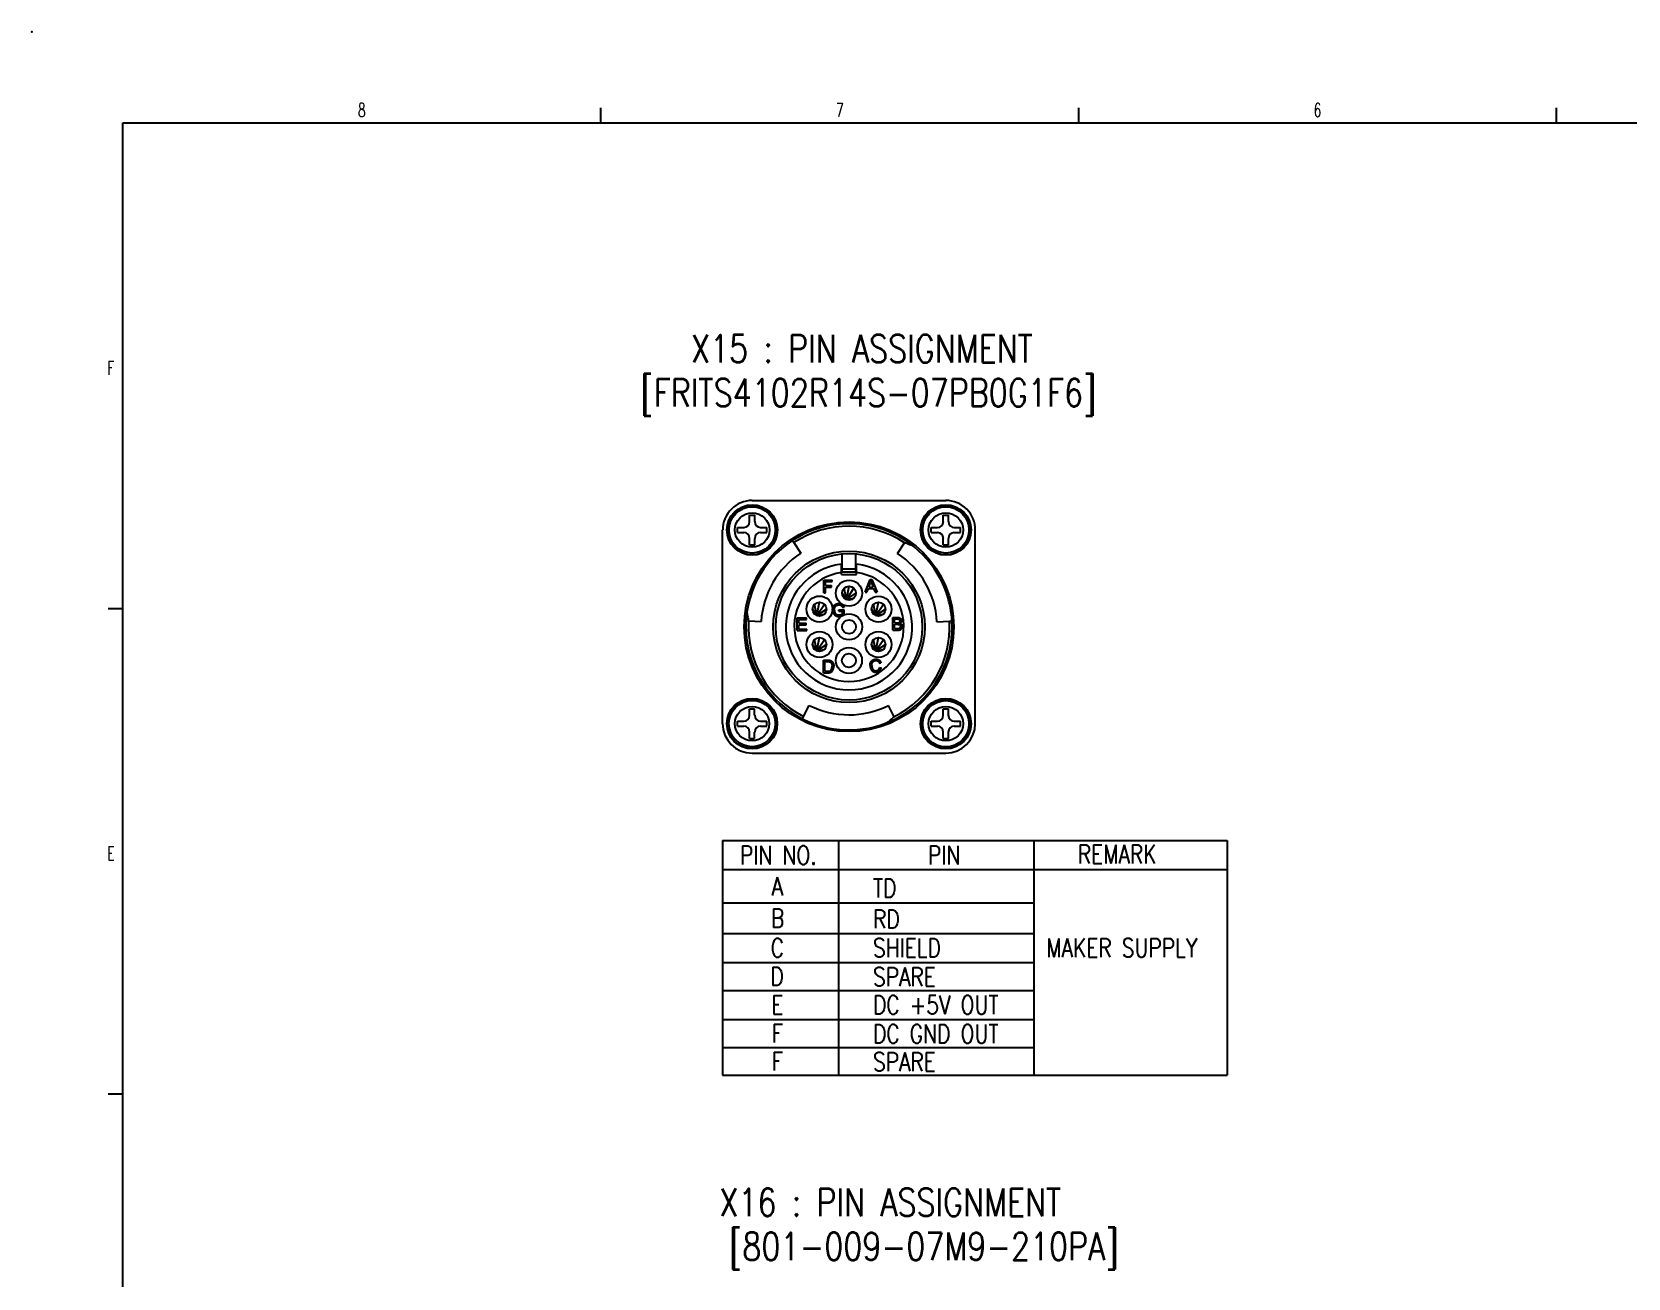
# Model space of a CAD drawing. Extents: x 260 to 819, y -886 to -454.
# Drawn here: x 260.4 to 483.1, y -627.7 to -453.8 of the extents above; entities that cross this region are included whole.
import ezdxf
from ezdxf.enums import TextEntityAlignment as Align

# ---------------------------------------------------------------- set-up
doc = ezdxf.new("R2010")
doc.units = 0
doc.header["$LTSCALE"] = 150
doc.header["$MEASUREMENT"] = 0
doc.linetypes.add('DASHED', pattern=[0.75, 0.5, -0.25])
doc.layers.get('0').update_dxf_attribs({"color": 6, "linetype": 'CONTINUOUS'})
doc.layers.add('현배선도', color=7, linetype='CONTINUOUS')
doc.styles.get("Standard").update_dxf_attribs({"font": 'romans.shx', "width": 0.8, "bigfont": 'whgtxt.shx'})

# ---------------------------------------------------------------- blocks, each defined once
blk = doc.blocks.new('ansi-c')
at = {"color": 210, "linetype": 'Continuous'}
for p, q in [((10.28, 764.46), (10.28, 766.57)), ((76.95, 764.46), (76.95, 766.57)), ((143.63, 764.46), (143.63, 766.57)), ((-58.45, 696.73), (-56.4, 696.73)), ((-58.45, 629), (-56.4, 629))]:
    blk.add_line(p, q, dxfattribs=at)
at = {"color": 5, "linetype": 'Continuous'}
for p, q in [((-56.4, 764.46), (477, 764.46)), ((-56.4, 358.06), (-56.4, 764.46))]:
    blk.add_line(p, q, dxfattribs=at)
at = {"color": 7, "linetype": 'Continuous'}
blk.add_point((-69.1, 777.16), dxfattribs=at)
at = {"color": 130, "linetype": 'Continuous', "width": 0.655684}
for s, p in [('8', (-23.08, 766.25)), ('7', (43.6, 766.25)), ('6', (110.27, 766.25)), ('F', (-58.09, 730.28)), ('E', (-58.09, 662.55))]:
    blk.add_text(s, height=1.9, dxfattribs=at).set_placement(p, align=Align.MIDDLE_CENTER)

msp = doc.modelspace()

# ---------------------------------------------------------------- linework, layer by layer
at = {"color": 7, "linetype": 'Continuous'}
for p, q in [((360.85, -519.18), (387.87, -519.18)), ((356.73, -550.31), (356.73, -523.29)), ((358.79, -523.64), (358.79, -522.94)), ((358.79, -522.94), (359.67, -522.94)), ((360.49, -522.11), (360.49, -521.23)), ((360.49, -521.23), (361.2, -521.23)), ((361.2, -522.11), (361.2, -521.23)), ((362.02, -522.94), (362.9, -522.94)), ((362.9, -523.64), (362.9, -522.94)), ((385.81, -523.65), (385.81, -522.94)), ((385.81, -522.94), (386.7, -522.94)), ((387.52, -522.12), (387.52, -521.24)), ((387.52, -521.24), (388.22, -521.24)), ((388.22, -522.12), (388.22, -521.24)), ((389.05, -522.94), (389.93, -522.94)), ((389.93, -523.65), (389.93, -522.94)), ((391.98, -550.32), (391.98, -523.29)), ((358.79, -523.64), (359.67, -523.64)), ((360.49, -525.34), (360.49, -524.46)), ((360.49, -525.34), (361.2, -525.34)), ((361.2, -525.34), (361.2, -524.46)), ((362.02, -523.64), (362.9, -523.64)), ((366.48, -524.76), (366.67, -525.05)), ((366.67, -525.05), (367.64, -526.53)), ((381.12, -526.56), (382.1, -525.09)), ((385.81, -523.65), (386.7, -523.65)), ((387.52, -525.35), (387.52, -524.47)), ((387.52, -525.35), (388.22, -525.35)), ((388.22, -525.35), (388.22, -524.47)), ((389.05, -523.65), (389.93, -523.65)), ((373.39, -528.7), (373.39, -526.63)), ((375.33, -528.7), (375.33, -526.63)), ((361.84, -529.69), (361.94, -529.52)), ((362.16, -529.16), (362.28, -528.98)), ((373.3, -529.24), (373.3, -528.05)), ((373.3, -529.52), (373.3, -529.24)), ((373.3, -529.52), (375.41, -529.52)), ((373.39, -529.12), (373.39, -528.7)), ((373.39, -528.7), (375.33, -528.7)), ((373.39, -529.12), (375.33, -529.12)), ((375.33, -529.12), (375.33, -528.7)), ((375.41, -529.24), (375.41, -528.05)), ((375.41, -529.52), (375.41, -529.24)), ((361.54, -530.25), (361.64, -530.06)), ((370.84, -532.06), (370.84, -530.29)), ((370.84, -530.29), (372.03, -530.29)), ((370.84, -532.06), (371.07, -532.06)), ((371.07, -530.5), (372.03, -530.5)), ((371.07, -531.05), (371.07, -530.5)), ((371.07, -531.05), (371.9, -531.05)), ((371.07, -531.25), (371.9, -531.25)), ((371.07, -532.06), (371.07, -531.25)), ((371.9, -531.25), (371.9, -531.05)), ((372.03, -530.5), (372.03, -530.29)), ((376.62, -531.98), (377.3, -530.22)), ((376.62, -531.98), (376.87, -531.98)), ((376.87, -531.98), (377.06, -531.45)), ((377.06, -531.45), (377.8, -531.45)), ((377.13, -531.26), (377.32, -530.74)), ((377.13, -531.26), (377.73, -531.26)), ((377.3, -530.22), (377.55, -530.22)), ((377.32, -530.74), (377.34, -530.71)), ((377.34, -530.71), (377.35, -530.67)), ((377.35, -530.67), (377.36, -530.64)), ((377.36, -530.64), (377.37, -530.61)), ((377.37, -530.61), (377.38, -530.57)), ((377.38, -530.57), (377.39, -530.54)), ((377.39, -530.54), (377.4, -530.5)), ((377.4, -530.47), (377.41, -530.44)), ((377.4, -530.5), (377.4, -530.47)), ((377.41, -530.44), (377.42, -530.4)), ((377.42, -530.4), (377.43, -530.43)), ((377.43, -530.43), (377.44, -530.46)), ((377.44, -530.46), (377.45, -530.5)), ((377.45, -530.5), (377.46, -530.53)), ((377.46, -530.53), (377.47, -530.57)), ((377.47, -530.57), (377.48, -530.6)), ((377.48, -530.6), (377.5, -530.64)), ((377.5, -530.64), (377.51, -530.68)), ((377.51, -530.68), (377.53, -530.72)), ((377.53, -530.72), (377.54, -530.77)), ((377.54, -530.77), (377.73, -531.26)), ((377.55, -530.22), (378.27, -531.98)), ((377.8, -531.45), (378.01, -531.98)), ((378.01, -531.98), (378.27, -531.98)), ((372.07, -534.41), (372.08, -534.36)), ((372.07, -534.46), (372.07, -534.41)), ((372.07, -534.46), (372.07, -534.51)), ((372.08, -534.31), (372.09, -534.26)), ((372.08, -534.36), (372.08, -534.31)), ((372.09, -534.26), (372.1, -534.21)), ((372.1, -534.21), (372.11, -534.16)), ((372.11, -534.16), (372.12, -534.11)), ((372.12, -534.11), (372.14, -534.07)), ((372.14, -534.07), (372.16, -534.02)), ((372.16, -534.02), (372.18, -533.98)), ((372.18, -533.98), (372.2, -533.93)), ((372.2, -533.93), (372.23, -533.89)), ((372.23, -533.89), (372.25, -533.85)), ((372.25, -533.85), (372.28, -533.82)), ((372.28, -533.82), (372.31, -533.78)), ((372.31, -533.78), (372.34, -533.75)), ((372.31, -534.41), (372.32, -534.37)), ((372.31, -534.44), (372.31, -534.41)), ((372.31, -534.44), (372.31, -534.49)), ((372.32, -534.29), (372.33, -534.26)), ((372.32, -534.33), (372.32, -534.29)), ((372.32, -534.37), (372.32, -534.33)), ((372.33, -534.26), (372.34, -534.22)), ((372.34, -533.75), (372.38, -533.72)), ((372.34, -534.22), (372.35, -534.19)), ((372.35, -534.19), (372.36, -534.16)), ((372.36, -534.16), (372.37, -534.12)), ((372.37, -534.12), (372.38, -534.09)), ((372.38, -533.72), (372.41, -533.69)), ((372.38, -534.09), (372.39, -534.07)), ((372.39, -534.07), (372.4, -534.05)), ((372.4, -534.05), (372.41, -534.03)), ((372.41, -533.69), (372.45, -533.67)), ((372.41, -534.03), (372.42, -534.02)), ((372.42, -534.02), (372.43, -534)), ((372.43, -534), (372.44, -533.98)), ((372.44, -533.98), (372.45, -533.96)), ((372.45, -533.67), (372.49, -533.65)), ((372.45, -533.96), (372.46, -533.95)), ((372.46, -533.95), (372.48, -533.93)), ((372.48, -533.93), (372.49, -533.91)), ((372.49, -533.65), (372.53, -533.63)), ((372.49, -533.91), (372.51, -533.9)), ((372.51, -533.9), (372.52, -533.88)), ((372.52, -533.88), (372.54, -533.87)), ((372.53, -533.63), (372.57, -533.61)), ((372.54, -533.87), (372.56, -533.86)), ((372.56, -533.86), (372.57, -533.84)), ((372.57, -533.61), (372.62, -533.59)), ((372.57, -533.84), (372.59, -533.83)), ((372.59, -533.83), (372.61, -533.82)), ((372.61, -533.82), (372.63, -533.81)), ((372.62, -533.59), (372.66, -533.58)), ((372.63, -533.81), (372.66, -533.8)), ((372.66, -533.58), (372.71, -533.57)), ((372.66, -533.8), (372.68, -533.79)), ((372.68, -533.79), (372.7, -533.78)), ((372.7, -533.78), (372.73, -533.77)), ((372.71, -533.57), (372.75, -533.56)), ((372.73, -533.77), (372.75, -533.76)), ((372.75, -533.56), (372.8, -533.55)), ((372.75, -533.76), (372.78, -533.76)), ((372.78, -533.76), (372.81, -533.75)), ((372.8, -533.55), (372.85, -533.54)), ((372.81, -533.75), (372.83, -533.75)), ((372.83, -533.75), (372.86, -533.74)), ((372.85, -533.54), (372.9, -533.54)), ((372.86, -533.74), (372.89, -533.74)), ((372.89, -533.74), (372.92, -533.74)), ((372.9, -533.54), (372.95, -533.54)), ((372.92, -533.74), (372.96, -533.74)), ((372.95, -533.54), (372.99, -533.54)), ((372.96, -533.74), (372.98, -533.74)), ((372.96, -534.64), (372.96, -534.43)), ((372.96, -534.43), (373.7, -534.43)), ((372.98, -533.74), (373.01, -533.74)), ((372.99, -533.54), (373.03, -533.54)), ((373.01, -533.74), (373.03, -533.74)), ((373.03, -533.54), (373.07, -533.54)), ((373.03, -533.74), (373.06, -533.75)), ((373.06, -533.75), (373.08, -533.75)), ((373.07, -533.54), (373.1, -533.55)), ((373.08, -533.75), (373.11, -533.75)), ((373.1, -533.55), (373.14, -533.55)), ((373.11, -533.75), (373.13, -533.76)), ((373.13, -533.76), (373.15, -533.77)), ((373.14, -533.55), (373.17, -533.56)), ((373.15, -533.77), (373.18, -533.78)), ((373.17, -533.56), (373.2, -533.57)), ((373.18, -533.78), (373.2, -533.78)), ((373.2, -533.57), (373.24, -533.58)), ((373.2, -533.78), (373.22, -533.79)), ((373.22, -533.79), (373.24, -533.8)), ((373.24, -533.58), (373.27, -533.59)), ((373.24, -533.8), (373.26, -533.81)), ((373.26, -533.81), (373.28, -533.83)), ((373.27, -533.59), (373.3, -533.6)), ((373.28, -533.83), (373.3, -533.84)), ((373.3, -533.6), (373.33, -533.61)), ((373.3, -533.84), (373.31, -533.85)), ((373.31, -533.85), (373.33, -533.86)), ((373.33, -533.61), (373.36, -533.63)), ((373.33, -533.86), (373.34, -533.88)), ((373.34, -533.88), (373.35, -533.89)), ((373.35, -533.89), (373.37, -533.91)), ((373.36, -533.63), (373.39, -533.64)), ((373.37, -533.91), (373.38, -533.92)), ((373.38, -533.92), (373.39, -533.94)), ((373.39, -533.64), (373.41, -533.66)), ((373.39, -533.94), (373.4, -533.96)), ((373.4, -533.96), (373.41, -533.98)), ((373.41, -533.66), (373.44, -533.67)), ((373.41, -533.98), (373.42, -534)), ((373.42, -534), (373.43, -534.02)), ((373.43, -534.02), (373.44, -534.04)), ((373.44, -533.67), (373.46, -533.69)), ((373.44, -534.04), (373.45, -534.07)), ((373.45, -534.07), (373.46, -534.09)), ((373.46, -533.69), (373.48, -533.71)), ((373.46, -534.09), (373.47, -534.12)), ((373.47, -534.12), (373.68, -534.06)), ((373.48, -533.71), (373.5, -533.73)), ((373.5, -533.73), (373.52, -533.75)), ((373.52, -533.75), (373.54, -533.77)), ((373.54, -533.77), (373.56, -533.8)), ((373.56, -533.8), (373.58, -533.82)), ((373.58, -533.82), (373.59, -533.85)), ((373.59, -533.85), (373.61, -533.87)), ((373.61, -533.87), (373.62, -533.9)), ((373.62, -533.9), (373.63, -533.93)), ((373.63, -533.93), (373.64, -533.96)), ((373.64, -533.96), (373.66, -533.99)), ((373.66, -533.99), (373.67, -534.03)), ((373.67, -534.03), (373.68, -534.06)), ((373.7, -535.09), (373.7, -534.43)), ((360.34, -535.96), (362.1, -536.06)), ((367.15, -537.31), (367.15, -535.55)), ((367.15, -535.55), (368.42, -535.55)), ((367.38, -535.76), (368.42, -535.76)), ((367.38, -536.3), (367.38, -535.76)), ((367.38, -536.3), (368.36, -536.3)), ((367.38, -536.51), (368.36, -536.51)), ((367.38, -537.11), (367.38, -536.51)), ((368.36, -536.51), (368.36, -536.3)), ((368.42, -535.76), (368.42, -535.55)), ((372.07, -534.51), (372.08, -534.56)), ((372.08, -534.56), (372.08, -534.61)), ((372.08, -534.61), (372.09, -534.66)), ((372.09, -534.66), (372.1, -534.71)), ((372.1, -534.71), (372.11, -534.75)), ((372.11, -534.75), (372.13, -534.8)), ((372.13, -534.8), (372.14, -534.84)), ((372.14, -534.84), (372.16, -534.89)), ((372.16, -534.89), (372.18, -534.93)), ((372.18, -534.93), (372.2, -534.97)), ((372.2, -534.97), (372.23, -535.01)), ((372.23, -535.01), (372.25, -535.05)), ((372.25, -535.05), (372.28, -535.08)), ((372.28, -535.08), (372.31, -535.11)), ((372.31, -534.49), (372.32, -534.53)), ((372.31, -535.11), (372.35, -535.14)), ((372.32, -534.53), (372.32, -534.58)), ((372.32, -534.58), (372.33, -534.62)), ((372.33, -534.62), (372.33, -534.66)), ((372.33, -534.66), (372.34, -534.7)), ((372.34, -534.7), (372.35, -534.74)), ((372.35, -534.74), (372.36, -534.77)), ((372.35, -535.14), (372.38, -535.17)), ((372.36, -534.77), (372.38, -534.81)), ((372.38, -534.81), (372.39, -534.84)), ((372.38, -535.17), (372.42, -535.2)), ((372.39, -534.84), (372.41, -534.87)), ((372.41, -534.87), (372.43, -534.9)), ((372.42, -535.2), (372.46, -535.23)), ((372.43, -534.9), (372.45, -534.93)), ((372.45, -534.93), (372.47, -534.95)), ((372.46, -535.23), (372.5, -535.25)), ((372.47, -534.95), (372.49, -534.98)), ((372.49, -534.98), (372.52, -535)), ((372.5, -535.25), (372.54, -535.27)), ((372.52, -535), (372.54, -535.02)), ((372.54, -535.02), (372.57, -535.04)), ((372.54, -535.27), (372.59, -535.29)), ((372.57, -535.04), (372.6, -535.06)), ((372.59, -535.29), (372.63, -535.31)), ((372.6, -535.06), (372.63, -535.07)), ((372.63, -535.07), (372.66, -535.09)), ((372.63, -535.31), (372.68, -535.32)), ((372.66, -535.09), (372.69, -535.1)), ((372.68, -535.32), (372.72, -535.33)), ((372.69, -535.1), (372.72, -535.11)), ((372.72, -535.11), (372.76, -535.12)), ((372.72, -535.33), (372.77, -535.34)), ((372.76, -535.12), (372.79, -535.13)), ((372.77, -535.34), (372.82, -535.35)), ((372.79, -535.13), (372.82, -535.14)), ((372.82, -535.14), (372.86, -535.14)), ((372.82, -535.35), (372.87, -535.36)), ((372.86, -535.14), (372.89, -535.15)), ((372.87, -535.36), (372.92, -535.36)), ((372.89, -535.15), (372.92, -535.15)), ((372.92, -535.15), (372.96, -535.15)), ((372.92, -535.36), (372.97, -535.36)), ((372.96, -534.64), (373.47, -534.64)), ((372.96, -535.15), (372.99, -535.15)), ((372.97, -535.36), (373.01, -535.36)), ((372.99, -535.15), (373.02, -535.15)), ((373.01, -535.36), (373.05, -535.36)), ((373.02, -535.15), (373.05, -535.15)), ((373.05, -535.15), (373.08, -535.14)), ((373.05, -535.36), (373.09, -535.35)), ((373.08, -535.14), (373.11, -535.14)), ((373.09, -535.35), (373.12, -535.35)), ((373.11, -535.14), (373.14, -535.13)), ((373.12, -535.35), (373.16, -535.34)), ((373.14, -535.13), (373.17, -535.12)), ((373.16, -535.34), (373.2, -535.34)), ((373.17, -535.12), (373.2, -535.11)), ((373.2, -535.11), (373.23, -535.1)), ((373.2, -535.34), (373.24, -535.33)), ((373.23, -535.1), (373.26, -535.09)), ((373.24, -535.33), (373.27, -535.32)), ((373.26, -535.09), (373.28, -535.08)), ((373.27, -535.32), (373.31, -535.3)), ((373.28, -535.08), (373.31, -535.07)), ((373.31, -535.07), (373.34, -535.06)), ((373.31, -535.3), (373.35, -535.29)), ((373.34, -535.06), (373.36, -535.04)), ((373.35, -535.29), (373.38, -535.28)), ((373.36, -535.04), (373.38, -535.03)), ((373.38, -535.03), (373.4, -535.02)), ((373.38, -535.28), (373.42, -535.26)), ((373.4, -535.02), (373.42, -535.01)), ((373.42, -535.01), (373.44, -534.99)), ((373.42, -535.26), (373.46, -535.24)), ((373.44, -534.99), (373.46, -534.98)), ((373.46, -534.98), (373.47, -534.97)), ((373.46, -535.24), (373.49, -535.23)), ((373.47, -534.97), (373.47, -534.64)), ((373.49, -535.23), (373.53, -535.21)), ((373.53, -535.21), (373.56, -535.18)), ((373.56, -535.18), (373.6, -535.16)), ((373.6, -535.16), (373.63, -535.14)), ((373.63, -535.14), (373.67, -535.11)), ((373.67, -535.11), (373.7, -535.09)), ((380.46, -537.27), (380.46, -535.5)), ((380.46, -535.5), (381.13, -535.5)), ((380.7, -535.71), (381.05, -535.71)), ((380.7, -536.24), (380.7, -535.71)), ((380.7, -536.24), (381.08, -536.24)), ((380.7, -536.45), (381.11, -536.45)), ((380.7, -537.06), (380.7, -536.45)), ((381.05, -535.71), (381.09, -535.71)), ((381.08, -536.24), (381.11, -536.24)), ((381.09, -535.71), (381.12, -535.71)), ((381.11, -536.24), (381.14, -536.24)), ((381.11, -536.45), (381.14, -536.45)), ((381.12, -535.71), (381.15, -535.71)), ((381.13, -535.5), (381.17, -535.5)), ((381.14, -536.24), (381.16, -536.24)), ((381.14, -536.45), (381.17, -536.45)), ((381.15, -535.71), (381.18, -535.72)), ((381.16, -536.24), (381.19, -536.24)), ((381.17, -535.5), (381.2, -535.51)), ((381.17, -536.45), (381.2, -536.46)), ((381.18, -535.72), (381.21, -535.72)), ((381.19, -536.24), (381.21, -536.24)), ((381.2, -535.51), (381.24, -535.51)), ((381.2, -536.46), (381.23, -536.46)), ((381.21, -535.72), (381.24, -535.72)), ((381.21, -536.24), (381.23, -536.24)), ((381.23, -536.24), (381.25, -536.23)), ((381.23, -536.46), (381.25, -536.46)), ((381.24, -535.51), (381.27, -535.51)), ((381.24, -535.72), (381.26, -535.72)), ((381.25, -536.23), (381.27, -536.23)), ((381.25, -536.46), (381.28, -536.46)), ((381.26, -535.72), (381.28, -535.73)), ((381.27, -535.51), (381.31, -535.52)), ((381.27, -536.23), (381.29, -536.23)), ((381.28, -535.73), (381.3, -535.73)), ((381.28, -536.46), (381.3, -536.47)), ((381.29, -536.23), (381.3, -536.22)), ((381.3, -535.73), (381.32, -535.74)), ((381.3, -536.22), (381.32, -536.22)), ((381.3, -536.47), (381.32, -536.47)), ((381.31, -535.52), (381.34, -535.52)), ((381.32, -535.74), (381.33, -535.74)), ((381.32, -536.22), (381.34, -536.21)), ((381.32, -536.47), (381.34, -536.48)), ((381.33, -535.74), (381.35, -535.75)), ((381.34, -535.52), (381.37, -535.53)), ((381.34, -536.21), (381.35, -536.2)), ((381.34, -536.48), (381.36, -536.48)), ((381.35, -535.75), (381.36, -535.76)), ((381.35, -536.2), (381.37, -536.2)), ((381.36, -535.76), (381.37, -535.76)), ((381.36, -536.48), (381.38, -536.49)), ((381.37, -535.53), (381.4, -535.54)), ((381.37, -535.76), (381.39, -535.77)), ((381.37, -536.2), (381.38, -536.19)), ((381.38, -536.19), (381.39, -536.18)), ((381.38, -536.49), (381.4, -536.5)), ((381.39, -535.77), (381.4, -535.78)), ((381.39, -536.18), (381.4, -536.17)), ((381.4, -535.54), (381.42, -535.55)), ((381.4, -535.78), (381.41, -535.79)), ((381.4, -536.17), (381.42, -536.16)), ((381.4, -536.5), (381.41, -536.5)), ((381.41, -535.79), (381.42, -535.8)), ((381.41, -536.5), (381.43, -536.51)), ((381.42, -535.55), (381.45, -535.56)), ((381.42, -535.8), (381.43, -535.81)), ((381.42, -536.16), (381.43, -536.15)), ((381.43, -535.81), (381.44, -535.83)), ((381.43, -536.15), (381.44, -536.14)), ((381.43, -536.51), (381.44, -536.52)), ((381.44, -535.83), (381.45, -535.84)), ((381.44, -536.12), (381.45, -536.11)), ((381.44, -536.14), (381.44, -536.12)), ((381.44, -536.52), (381.46, -536.53)), ((381.45, -535.56), (381.47, -535.57)), ((381.45, -535.84), (381.45, -535.86)), ((381.45, -535.86), (381.46, -535.87)), ((381.45, -536.11), (381.46, -536.1)), ((381.46, -535.87), (381.47, -535.88)), ((381.46, -536.08), (381.47, -536.07)), ((381.46, -536.1), (381.46, -536.08)), ((381.46, -536.33), (381.49, -536.32)), ((381.46, -536.33), (381.49, -536.34)), ((381.46, -536.53), (381.47, -536.54)), ((381.47, -535.57), (381.5, -535.58)), ((381.47, -535.88), (381.47, -535.9)), ((381.47, -535.9), (381.47, -535.92)), ((381.47, -535.92), (381.48, -535.93)), ((381.47, -536.05), (381.48, -536.04)), ((381.47, -536.07), (381.47, -536.05)), ((381.47, -536.54), (381.48, -536.56)), ((381.48, -535.93), (381.48, -535.95)), ((381.48, -535.95), (381.48, -535.96)), ((381.48, -535.96), (381.48, -535.98)), ((381.48, -536), (381.48, -535.98)), ((381.48, -536.02), (381.48, -536)), ((381.48, -536.04), (381.48, -536.02)), ((381.48, -536.56), (381.49, -536.57)), ((381.49, -536.32), (381.51, -536.3)), ((381.49, -536.34), (381.52, -536.35)), ((381.49, -536.57), (381.5, -536.58)), ((381.5, -535.58), (381.52, -535.59)), ((381.5, -536.58), (381.51, -536.6)), ((381.51, -536.3), (381.53, -536.29)), ((381.51, -536.6), (381.52, -536.61)), ((381.52, -535.59), (381.54, -535.61)), ((381.52, -536.35), (381.55, -536.36)), ((381.52, -536.61), (381.53, -536.63)), ((381.53, -536.29), (381.55, -536.27)), ((381.53, -536.63), (381.54, -536.65)), ((381.54, -535.61), (381.56, -535.63)), ((381.54, -536.65), (381.54, -536.66)), ((381.54, -536.66), (381.55, -536.68)), ((381.55, -536.27), (381.57, -536.26)), ((381.55, -536.36), (381.58, -536.38)), ((381.55, -536.68), (381.55, -536.7)), ((381.56, -535.63), (381.58, -535.64)), ((381.57, -536.26), (381.59, -536.24)), ((381.58, -535.64), (381.59, -535.66)), ((381.58, -536.38), (381.61, -536.39)), ((381.59, -535.66), (381.61, -535.68)), ((381.59, -536.24), (381.61, -536.22)), ((381.61, -535.68), (381.63, -535.7)), ((381.61, -536.22), (381.62, -536.21)), ((381.61, -536.39), (381.63, -536.41)), ((381.62, -536.21), (381.64, -536.19)), ((381.63, -535.7), (381.64, -535.72)), ((381.63, -536.41), (381.65, -536.43)), ((381.64, -535.72), (381.65, -535.74)), ((381.64, -536.19), (381.65, -536.17)), ((381.65, -535.74), (381.67, -535.77)), ((381.65, -536.17), (381.66, -536.15)), ((381.65, -536.43), (381.67, -536.45)), ((381.66, -536.15), (381.67, -536.13)), ((381.67, -535.77), (381.68, -535.79)), ((381.67, -536.13), (381.68, -536.11)), ((381.67, -536.45), (381.69, -536.47)), ((381.68, -535.79), (381.69, -535.81)), ((381.68, -536.11), (381.69, -536.09)), ((381.69, -535.81), (381.69, -535.84)), ((381.69, -535.84), (381.7, -535.86)), ((381.69, -536.06), (381.7, -536.04)), ((381.69, -536.09), (381.69, -536.06)), ((381.69, -536.47), (381.71, -536.49)), ((381.7, -535.86), (381.7, -535.88)), ((381.7, -535.88), (381.71, -535.91)), ((381.7, -536.02), (381.71, -536)), ((381.7, -536.04), (381.7, -536.02)), ((381.71, -535.91), (381.71, -535.93)), ((381.71, -535.93), (381.71, -535.95)), ((381.71, -535.98), (381.71, -535.95)), ((381.71, -536), (381.71, -535.98)), ((381.71, -536.49), (381.73, -536.51)), ((381.73, -536.51), (381.74, -536.54)), ((381.74, -536.54), (381.75, -536.56)), ((381.75, -536.56), (381.76, -536.59)), ((381.76, -536.59), (381.77, -536.61)), ((381.77, -536.61), (381.78, -536.64)), ((381.78, -536.64), (381.79, -536.67)), ((381.79, -536.67), (381.79, -536.7)), ((386.62, -536.12), (388.38, -536.02)), ((388.38, -536.02), (388.73, -536)), ((367.15, -537.31), (368.47, -537.31)), ((367.38, -537.11), (368.47, -537.11)), ((368.47, -537.31), (368.47, -537.11)), ((380.46, -537.27), (381.14, -537.27)), ((380.7, -537.06), (381.14, -537.06)), ((381.14, -537.06), (381.16, -537.06)), ((381.14, -537.27), (381.17, -537.27)), ((381.16, -537.06), (381.18, -537.06)), ((381.17, -537.27), (381.2, -537.27)), ((381.18, -537.06), (381.2, -537.06)), ((381.2, -537.06), (381.22, -537.06)), ((381.2, -537.27), (381.23, -537.26)), ((381.22, -537.06), (381.23, -537.06)), ((381.23, -537.06), (381.25, -537.06)), ((381.23, -537.26), (381.26, -537.26)), ((381.25, -537.06), (381.26, -537.05)), ((381.26, -537.05), (381.27, -537.05)), ((381.26, -537.26), (381.29, -537.26)), ((381.27, -537.05), (381.29, -537.05)), ((381.29, -537.05), (381.3, -537.05)), ((381.29, -537.26), (381.32, -537.26)), ((381.3, -537.05), (381.31, -537.05)), ((381.31, -537.05), (381.33, -537.04)), ((381.32, -537.26), (381.35, -537.25)), ((381.33, -537.04), (381.34, -537.04)), ((381.34, -537.04), (381.36, -537.04)), ((381.35, -537.25), (381.37, -537.25)), ((381.36, -537.04), (381.37, -537.03)), ((381.37, -537.03), (381.38, -537.03)), ((381.37, -537.25), (381.4, -537.24)), ((381.38, -537.03), (381.4, -537.02)), ((381.4, -537.02), (381.41, -537.01)), ((381.4, -537.24), (381.42, -537.24)), ((381.41, -537.01), (381.42, -537.01)), ((381.42, -537.01), (381.43, -537)), ((381.42, -537.24), (381.44, -537.23)), ((381.43, -537), (381.44, -536.99)), ((381.44, -536.99), (381.45, -536.99)), ((381.44, -537.23), (381.47, -537.22)), ((381.45, -536.99), (381.46, -536.98)), ((381.46, -536.98), (381.47, -536.97)), ((381.47, -536.97), (381.48, -536.96)), ((381.47, -537.22), (381.49, -537.22)), ((381.48, -536.96), (381.49, -536.95)), ((381.49, -536.95), (381.5, -536.94)), ((381.49, -537.22), (381.51, -537.21)), ((381.5, -536.93), (381.51, -536.92)), ((381.5, -536.94), (381.5, -536.93)), ((381.51, -536.92), (381.52, -536.9)), ((381.51, -537.21), (381.53, -537.2)), ((381.52, -536.9), (381.53, -536.89)), ((381.53, -536.88), (381.54, -536.86)), ((381.53, -536.89), (381.53, -536.88)), ((381.53, -537.2), (381.55, -537.19)), ((381.54, -536.85), (381.55, -536.83)), ((381.54, -536.86), (381.54, -536.85)), ((381.55, -536.7), (381.55, -536.72)), ((381.55, -536.72), (381.55, -536.74)), ((381.55, -536.74), (381.55, -536.76)), ((381.55, -536.77), (381.55, -536.76)), ((381.55, -536.79), (381.55, -536.77)), ((381.55, -536.8), (381.55, -536.79)), ((381.55, -536.82), (381.55, -536.8)), ((381.55, -536.83), (381.55, -536.82)), ((381.55, -537.19), (381.56, -537.18)), ((381.56, -537.18), (381.58, -537.17)), ((381.58, -537.17), (381.6, -537.16)), ((381.6, -537.16), (381.61, -537.15)), ((381.61, -537.15), (381.63, -537.14)), ((381.63, -537.14), (381.64, -537.12)), ((381.64, -537.12), (381.66, -537.11)), ((381.66, -537.11), (381.67, -537.1)), ((381.67, -537.1), (381.68, -537.08)), ((381.68, -537.08), (381.7, -537.06)), ((381.7, -537.06), (381.71, -537.05)), ((381.71, -537.05), (381.72, -537.03)), ((381.72, -537.03), (381.73, -537.01)), ((381.73, -537.01), (381.74, -536.99)), ((381.74, -536.99), (381.75, -536.96)), ((381.75, -536.96), (381.76, -536.94)), ((381.76, -536.94), (381.77, -536.92)), ((381.77, -536.92), (381.78, -536.9)), ((381.78, -536.87), (381.79, -536.85)), ((381.78, -536.9), (381.78, -536.87)), ((381.79, -536.7), (381.79, -536.72)), ((381.79, -536.72), (381.8, -536.76)), ((381.79, -536.78), (381.8, -536.76)), ((381.79, -536.8), (381.79, -536.78)), ((381.79, -536.83), (381.79, -536.8)), ((381.79, -536.85), (381.79, -536.83)), ((370.78, -543.21), (370.78, -541.44)), ((370.78, -541.44), (371.39, -541.44)), ((370.78, -543.21), (371.41, -543.21)), ((371.01, -541.65), (371.38, -541.65)), ((371.01, -543), (371.01, -541.65)), ((371.01, -543), (371.39, -543)), ((371.38, -541.65), (371.42, -541.65)), ((371.39, -541.44), (371.43, -541.45)), ((371.39, -543), (371.42, -543)), ((371.41, -543.21), (371.45, -543.21)), ((371.42, -541.65), (371.46, -541.65)), ((371.42, -543), (371.46, -543)), ((371.43, -541.45), (371.46, -541.45)), ((371.45, -543.21), (371.48, -543.21)), ((371.46, -541.45), (371.5, -541.45)), ((371.46, -541.65), (371.5, -541.66)), ((371.46, -543), (371.49, -543)), ((371.48, -543.21), (371.51, -543.2)), ((371.49, -543), (371.52, -542.99)), ((371.5, -541.45), (371.53, -541.45)), ((371.5, -541.66), (371.53, -541.66)), ((371.51, -543.2), (371.54, -543.2)), ((371.52, -542.99), (371.54, -542.99)), ((371.53, -541.45), (371.57, -541.45)), ((371.53, -541.66), (371.56, -541.66)), ((371.54, -542.99), (371.57, -542.99)), ((371.54, -543.2), (371.57, -543.2)), ((371.56, -541.66), (371.59, -541.67)), ((371.57, -541.45), (371.6, -541.45)), ((371.57, -542.99), (371.6, -542.98)), ((371.57, -543.2), (371.59, -543.2)), ((371.59, -541.67), (371.62, -541.67)), ((371.59, -543.2), (371.62, -543.19)), ((371.6, -541.45), (371.63, -541.46)), ((371.6, -542.98), (371.62, -542.98)), ((371.62, -541.67), (371.64, -541.68)), ((371.62, -542.98), (371.64, -542.97)), ((371.62, -543.19), (371.65, -543.19)), ((371.63, -541.46), (371.65, -541.46)), ((371.64, -541.68), (371.66, -541.68)), ((371.64, -542.97), (371.66, -542.97)), ((371.65, -541.46), (371.68, -541.47)), ((371.65, -543.19), (371.67, -543.18)), ((371.66, -541.68), (371.68, -541.69)), ((371.66, -542.97), (371.68, -542.96)), ((371.67, -543.18), (371.7, -543.18)), ((371.68, -541.47), (371.7, -541.47)), ((371.68, -541.69), (371.71, -541.7)), ((371.68, -542.96), (371.7, -542.95)), ((371.7, -541.47), (371.73, -541.48)), ((371.7, -542.95), (371.72, -542.95)), ((371.7, -543.18), (371.72, -543.17)), ((371.71, -541.7), (371.73, -541.71)), ((371.72, -542.95), (371.73, -542.94)), ((371.72, -543.17), (371.75, -543.16)), ((371.73, -541.48), (371.76, -541.49)), ((371.73, -541.71), (371.76, -541.73)), ((371.73, -542.94), (371.75, -542.93)), ((371.75, -542.93), (371.77, -542.92)), ((371.75, -543.16), (371.77, -543.16)), ((371.76, -541.49), (371.79, -541.5)), ((371.76, -541.73), (371.78, -541.75)), ((371.77, -542.92), (371.78, -542.91)), ((371.77, -543.16), (371.79, -543.15)), ((371.78, -541.75), (371.8, -541.76)), ((371.78, -542.91), (371.79, -542.9)), ((371.79, -541.5), (371.81, -541.51)), ((371.79, -542.9), (371.81, -542.89)), ((371.79, -543.15), (371.81, -543.14)), ((371.8, -541.76), (371.83, -541.78)), ((371.81, -541.51), (371.84, -541.52)), ((371.81, -542.89), (371.82, -542.88)), ((371.81, -543.14), (371.83, -543.13)), ((371.82, -542.88), (371.84, -542.86)), ((371.83, -541.78), (371.85, -541.81)), ((371.83, -543.13), (371.85, -543.12)), ((371.84, -541.52), (371.87, -541.53)), ((371.84, -542.86), (371.85, -542.84)), ((371.85, -541.81), (371.87, -541.83)), ((371.85, -542.84), (371.87, -542.82)), ((371.85, -543.12), (371.87, -543.11)), ((371.87, -541.53), (371.89, -541.55)), ((371.87, -541.83), (371.89, -541.86)), ((371.87, -542.82), (371.88, -542.8)), ((371.87, -543.11), (371.89, -543.1)), ((371.88, -542.8), (371.89, -542.78)), ((371.89, -541.55), (371.91, -541.56)), ((371.89, -541.86), (371.9, -541.89)), ((371.89, -542.78), (371.91, -542.76)), ((371.89, -543.1), (371.91, -543.09)), ((371.9, -541.89), (371.92, -541.92)), ((371.91, -541.56), (371.94, -541.58)), ((371.91, -542.76), (371.92, -542.73)), ((371.91, -543.09), (371.93, -543.08)), ((371.92, -541.92), (371.94, -541.95)), ((371.92, -542.73), (371.93, -542.71)), ((371.93, -542.71), (371.94, -542.68)), ((371.93, -543.08), (371.94, -543.06)), ((371.94, -541.58), (371.96, -541.6)), ((371.94, -541.95), (371.95, -541.99)), ((371.94, -542.68), (371.95, -542.65)), ((371.94, -543.06), (371.96, -543.05)), ((371.95, -541.99), (371.96, -542.03)), ((371.95, -542.65), (371.96, -542.62)), ((371.96, -541.6), (371.99, -541.62)), ((371.96, -542.03), (371.97, -542.07)), ((371.96, -542.62), (371.97, -542.59)), ((371.96, -543.05), (371.98, -543.04)), ((371.97, -542.07), (371.98, -542.11)), ((371.97, -542.56), (371.98, -542.53)), ((371.97, -542.59), (371.97, -542.56)), ((371.98, -542.11), (371.99, -542.16)), ((371.98, -542.5), (371.99, -542.46)), ((371.98, -542.53), (371.98, -542.5)), ((371.98, -543.04), (371.99, -543.02)), ((371.99, -541.62), (372.01, -541.65)), ((371.99, -542.16), (371.99, -542.21)), ((371.99, -542.21), (371.99, -542.26)), ((371.99, -542.26), (372, -542.31)), ((371.99, -542.39), (372, -542.35)), ((371.99, -542.43), (371.99, -542.39)), ((371.99, -542.46), (371.99, -542.43)), ((371.99, -543.02), (372.01, -543)), ((372, -542.35), (372, -542.31)), ((372.01, -541.65), (372.04, -541.67)), ((372.01, -543), (372.02, -542.99)), ((372.02, -542.99), (372.04, -542.97)), ((372.04, -541.67), (372.06, -541.7)), ((372.04, -542.97), (372.05, -542.95)), ((372.05, -542.95), (372.07, -542.93)), ((372.06, -541.7), (372.08, -541.73)), ((372.07, -542.93), (372.08, -542.91)), ((372.08, -541.73), (372.1, -541.76)), ((372.08, -542.91), (372.1, -542.89)), ((372.1, -541.76), (372.12, -541.79)), ((372.1, -542.89), (372.11, -542.86)), ((372.11, -542.86), (372.12, -542.84)), ((372.12, -541.79), (372.14, -541.83)), ((372.12, -542.84), (372.14, -542.81)), ((372.14, -541.83), (372.15, -541.86)), ((372.14, -542.81), (372.15, -542.79)), ((372.15, -541.86), (372.17, -541.9)), ((372.15, -542.79), (372.16, -542.76)), ((372.16, -542.76), (372.17, -542.73)), ((372.17, -541.9), (372.18, -541.93)), ((372.17, -542.73), (372.18, -542.7)), ((372.18, -541.93), (372.19, -541.97)), ((372.18, -542.7), (372.19, -542.67)), ((372.19, -541.97), (372.2, -542.01)), ((372.19, -542.67), (372.2, -542.64)), ((372.2, -542.01), (372.21, -542.05)), ((372.2, -542.64), (372.21, -542.61)), ((372.21, -542.05), (372.22, -542.09)), ((372.21, -542.58), (372.22, -542.54)), ((372.21, -542.61), (372.21, -542.58)), ((372.22, -542.09), (372.22, -542.14)), ((372.22, -542.14), (372.23, -542.18)), ((372.22, -542.51), (372.23, -542.47)), ((372.22, -542.54), (372.22, -542.51)), ((372.23, -542.18), (372.23, -542.22)), ((372.23, -542.22), (372.24, -542.27)), ((372.23, -542.4), (372.24, -542.36)), ((372.23, -542.43), (372.23, -542.4)), ((372.23, -542.47), (372.23, -542.43)), ((372.24, -542.27), (372.24, -542.32)), ((372.24, -542.36), (372.24, -542.32)), ((377.3, -542.1), (377.31, -542.05)), ((377.3, -542.15), (377.3, -542.1)), ((377.3, -542.2), (377.3, -542.15)), ((377.3, -542.2), (377.3, -542.25)), ((377.3, -542.25), (377.3, -542.3)), ((377.3, -542.3), (377.31, -542.35)), ((377.31, -542), (377.32, -541.95)), ((377.31, -542.05), (377.31, -542)), ((377.31, -542.35), (377.31, -542.4)), ((377.31, -542.4), (377.32, -542.45)), ((377.32, -541.95), (377.33, -541.9)), ((377.32, -542.45), (377.33, -542.5)), ((377.33, -541.9), (377.35, -541.85)), ((377.33, -542.5), (377.34, -542.54)), ((377.34, -542.54), (377.36, -542.59)), ((377.35, -541.85), (377.36, -541.81)), ((377.36, -541.81), (377.38, -541.77)), ((377.36, -542.59), (377.37, -542.63)), ((377.37, -542.63), (377.39, -542.68)), ((377.38, -541.77), (377.4, -541.72)), ((377.39, -542.68), (377.41, -542.72)), ((377.4, -541.72), (377.42, -541.68)), ((377.41, -542.72), (377.43, -542.76)), ((377.42, -541.68), (377.45, -541.65)), ((377.43, -542.76), (377.45, -542.8)), ((377.45, -541.65), (377.47, -541.61)), ((377.45, -542.8), (377.48, -542.84)), ((377.47, -541.61), (377.5, -541.58)), ((377.48, -542.84), (377.5, -542.87)), ((377.5, -541.58), (377.53, -541.54)), ((377.5, -542.87), (377.53, -542.9)), ((377.53, -541.54), (377.56, -541.51)), ((377.53, -542.9), (377.56, -542.93)), ((377.54, -542.1), (377.55, -542.07)), ((377.54, -542.13), (377.54, -542.1)), ((377.54, -542.17), (377.54, -542.13)), ((377.54, -542.2), (377.54, -542.17)), ((377.54, -542.2), (377.54, -542.25)), ((377.54, -542.25), (377.54, -542.29)), ((377.54, -542.29), (377.54, -542.33)), ((377.54, -542.33), (377.55, -542.37)), ((377.55, -542.03), (377.56, -542)), ((377.55, -542.07), (377.55, -542.03)), ((377.55, -542.37), (377.55, -542.41)), ((377.55, -542.41), (377.56, -542.45)), ((377.56, -541.51), (377.59, -541.49)), ((377.56, -541.96), (377.57, -541.93)), ((377.56, -542), (377.56, -541.96)), ((377.56, -542.45), (377.57, -542.49)), ((377.56, -542.93), (377.59, -542.96)), ((377.57, -541.93), (377.58, -541.9)), ((377.57, -542.49), (377.58, -542.53)), ((377.58, -541.9), (377.59, -541.86)), ((377.58, -542.53), (377.59, -542.56)), ((377.59, -541.49), (377.63, -541.46)), ((377.59, -541.86), (377.6, -541.83)), ((377.59, -542.56), (377.6, -542.6)), ((377.59, -542.96), (377.63, -542.99)), ((377.6, -541.83), (377.62, -541.8)), ((377.6, -542.6), (377.62, -542.63)), ((377.62, -541.8), (377.63, -541.77)), ((377.62, -542.63), (377.63, -542.66)), ((377.63, -541.46), (377.66, -541.43)), ((377.63, -541.77), (377.65, -541.74)), ((377.63, -542.66), (377.65, -542.69)), ((377.63, -542.99), (377.66, -543.01)), ((377.65, -541.74), (377.67, -541.72)), ((377.65, -542.69), (377.67, -542.72)), ((377.66, -541.43), (377.7, -541.41)), ((377.66, -543.01), (377.7, -543.03)), ((377.67, -541.72), (377.69, -541.69)), ((377.67, -542.72), (377.69, -542.74)), ((377.69, -541.69), (377.71, -541.67)), ((377.69, -542.74), (377.71, -542.77)), ((377.7, -541.41), (377.74, -541.39)), ((377.7, -543.03), (377.74, -543.05)), ((377.71, -541.67), (377.73, -541.64)), ((377.71, -542.77), (377.73, -542.79)), ((377.73, -541.64), (377.76, -541.62)), ((377.73, -542.79), (377.75, -542.81)), ((377.74, -541.39), (377.78, -541.37)), ((377.74, -543.05), (377.78, -543.07)), ((377.75, -542.81), (377.78, -542.83)), ((377.76, -541.62), (377.78, -541.6)), ((377.78, -541.37), (377.82, -541.36)), ((377.78, -541.6), (377.81, -541.58)), ((377.78, -542.83), (377.81, -542.85)), ((377.78, -543.07), (377.82, -543.09)), ((377.81, -541.58), (377.84, -541.57)), ((377.81, -542.85), (377.83, -542.86)), ((377.82, -541.36), (377.86, -541.34)), ((377.82, -543.09), (377.87, -543.1)), ((377.83, -542.86), (377.86, -542.88)), ((377.84, -541.57), (377.87, -541.55)), ((377.86, -541.34), (377.91, -541.33)), ((377.86, -542.88), (377.89, -542.89)), ((377.87, -541.55), (377.9, -541.54)), ((377.87, -543.1), (377.91, -543.11)), ((377.89, -542.89), (377.92, -542.9)), ((377.9, -541.54), (377.94, -541.53)), ((377.91, -541.33), (377.95, -541.32)), ((377.91, -543.11), (377.96, -543.12)), ((377.92, -542.9), (377.95, -542.91)), ((377.94, -541.53), (377.97, -541.52)), ((377.95, -541.32), (377.99, -541.32)), ((377.95, -542.91), (377.98, -542.92)), ((377.96, -543.12), (378.02, -543.12)), ((377.97, -541.52), (378.01, -541.51)), ((377.98, -542.92), (378.01, -542.92)), ((377.99, -541.32), (378.04, -541.31)), ((378.01, -541.51), (378.05, -541.51)), ((378.01, -542.92), (378.04, -542.93)), ((378.02, -543.12), (378.07, -543.13)), ((378.04, -541.31), (378.08, -541.31)), ((378.04, -542.93), (378.07, -542.93)), ((378.05, -541.51), (378.08, -541.51)), ((378.07, -542.93), (378.11, -542.93)), ((378.07, -543.13), (378.13, -543.13)), ((378.08, -541.31), (378.13, -541.31)), ((378.08, -541.51), (378.12, -541.51)), ((378.11, -542.93), (378.14, -542.93)), ((378.12, -541.51), (378.16, -541.51)), ((378.13, -541.31), (378.18, -541.31)), ((378.13, -543.13), (378.18, -543.13)), ((378.14, -542.93), (378.18, -542.92)), ((378.16, -541.51), (378.19, -541.51)), ((378.18, -541.31), (378.23, -541.31)), ((378.18, -542.92), (378.22, -542.92)), ((378.18, -543.13), (378.23, -543.12)), ((378.19, -541.51), (378.22, -541.51)), ((378.22, -541.51), (378.26, -541.52)), ((378.22, -542.92), (378.25, -542.91)), ((378.23, -541.31), (378.28, -541.32)), ((378.23, -543.12), (378.28, -543.12)), ((378.25, -542.91), (378.29, -542.9)), ((378.26, -541.52), (378.29, -541.53)), ((378.28, -541.32), (378.33, -541.33)), ((378.28, -543.12), (378.33, -543.1)), ((378.29, -541.53), (378.31, -541.54)), ((378.29, -542.9), (378.32, -542.89)), ((378.31, -541.54), (378.34, -541.55)), ((378.32, -542.89), (378.35, -542.87)), ((378.33, -541.33), (378.37, -541.34)), ((378.33, -543.1), (378.38, -543.09)), ((378.34, -541.55), (378.37, -541.56)), ((378.35, -542.87), (378.38, -542.86)), ((378.37, -541.34), (378.42, -541.35)), ((378.37, -541.56), (378.39, -541.58)), ((378.38, -542.86), (378.41, -542.84)), ((378.38, -543.09), (378.43, -543.07)), ((378.39, -541.58), (378.42, -541.59)), ((378.41, -542.84), (378.44, -542.82)), ((378.42, -541.35), (378.46, -541.37)), ((378.42, -541.59), (378.44, -541.61)), ((378.43, -543.07), (378.47, -543.05)), ((378.44, -541.61), (378.46, -541.63)), ((378.44, -542.82), (378.46, -542.79)), ((378.46, -541.37), (378.5, -541.39)), ((378.46, -541.63), (378.48, -541.66)), ((378.46, -542.79), (378.49, -542.77)), ((378.47, -543.05), (378.51, -543.03)), ((378.48, -541.66), (378.5, -541.68)), ((378.49, -542.77), (378.51, -542.74)), ((378.5, -541.39), (378.54, -541.42)), ((378.5, -541.68), (378.52, -541.71)), ((378.51, -542.74), (378.53, -542.71)), ((378.51, -543.03), (378.55, -543.01)), ((378.52, -541.71), (378.54, -541.74)), ((378.53, -542.71), (378.55, -542.68)), ((378.54, -541.42), (378.57, -541.44)), ((378.54, -541.74), (378.55, -541.77)), ((378.55, -541.77), (378.57, -541.8)), ((378.55, -542.68), (378.57, -542.64)), ((378.55, -543.01), (378.59, -542.98)), ((378.57, -541.44), (378.61, -541.47)), ((378.57, -541.8), (378.58, -541.84)), ((378.57, -542.64), (378.59, -542.6)), ((378.58, -541.84), (378.6, -541.87)), ((378.59, -542.6), (378.6, -542.57)), ((378.59, -542.98), (378.63, -542.95)), ((378.6, -541.87), (378.82, -541.82)), ((378.6, -542.57), (378.61, -542.52)), ((378.61, -541.47), (378.64, -541.5)), ((378.61, -542.52), (378.62, -542.48)), ((378.62, -542.48), (378.86, -542.54)), ((378.63, -542.95), (378.66, -542.91)), ((378.64, -541.5), (378.67, -541.53)), ((378.66, -542.91), (378.69, -542.88)), ((378.67, -541.53), (378.7, -541.57)), ((378.69, -542.88), (378.72, -542.84)), ((378.7, -541.57), (378.73, -541.6)), ((378.72, -542.84), (378.75, -542.79)), ((378.73, -541.6), (378.75, -541.64)), ((378.75, -541.64), (378.77, -541.68)), ((378.75, -542.79), (378.78, -542.75)), ((378.77, -541.68), (378.79, -541.73)), ((378.78, -542.75), (378.8, -542.7)), ((378.79, -541.73), (378.81, -541.77)), ((378.8, -542.7), (378.82, -542.65)), ((378.81, -541.77), (378.82, -541.82)), ((378.82, -542.65), (378.84, -542.6)), ((378.84, -542.6), (378.86, -542.54)), ((368.02, -549.33), (368.82, -547.76)), ((379.84, -547.79), (380.63, -549.36)), ((358.78, -550.67), (358.78, -549.96)), ((358.78, -549.96), (359.67, -549.96)), ((360.49, -549.14), (360.49, -548.26)), ((360.49, -548.26), (361.19, -548.26)), ((361.19, -549.14), (361.19, -548.26)), ((362.02, -549.96), (362.9, -549.96)), ((362.9, -550.67), (362.9, -549.96)), ((367.86, -549.65), (368.02, -549.33)), ((385.81, -550.67), (385.81, -549.97)), ((385.81, -549.97), (386.69, -549.97)), ((387.51, -549.14), (387.51, -548.26)), ((387.51, -548.26), (388.22, -548.26)), ((388.22, -549.14), (388.22, -548.26)), ((389.04, -549.97), (389.92, -549.97)), ((389.92, -550.67), (389.92, -549.97)), ((358.78, -550.67), (359.67, -550.67)), ((360.49, -552.37), (360.49, -551.49)), ((361.19, -552.37), (361.19, -551.49)), ((362.02, -550.67), (362.9, -550.67)), ((385.81, -550.67), (386.69, -550.67)), ((387.51, -552.37), (387.51, -551.49)), ((388.22, -552.37), (388.22, -551.49)), ((389.04, -550.67), (389.92, -550.67)), ((360.49, -552.37), (361.19, -552.37)), ((360.84, -554.43), (387.86, -554.43)), ((387.51, -552.37), (388.22, -552.37))]:
    msp.add_line(p, q, dxfattribs=at)
at = {"color": 0}
for p, q in [((400.17, -566.64), (400.17, -595.48)), ((427.11, -566.64), (427.11, -595.48)), ((400.17, -570.55), (400.17, -599.38)), ((427.11, -570.55), (427.11, -599.38))]:
    msp.add_line(p, q, dxfattribs=at)
at = {"color": 7, "linetype": 'Continuous'}
for points in [[(373.99, -533), (373.39, -532.1), (373.46, -531.73), (373.67, -531.42)], [(373.99, -533), (373.67, -532.79), (373.46, -532.47), (373.39, -532.1)], [(373.99, -533), (373.67, -531.42), (373.99, -531.21), (374.36, -531.13)], [(373.99, -533), (374.36, -531.13), (374.73, -531.21), (375.04, -531.42)], [(373.99, -533), (375.04, -531.42), (375.25, -531.73), (375.33, -532.1)], [(373.99, -533), (375.33, -532.1), (375.25, -532.47), (375.04, -532.79)], [(369.87, -535.23), (369.27, -534.33), (369.35, -533.96), (369.56, -533.65)], [(369.87, -535.23), (369.56, -535.02), (369.35, -534.71), (369.27, -534.33)], [(369.87, -535.23), (369.56, -533.65), (369.87, -533.44), (370.24, -533.37)], [(369.87, -535.23), (370.24, -533.37), (370.61, -533.44), (370.93, -533.65)], [(369.87, -535.23), (370.93, -533.65), (371.14, -533.96), (371.21, -534.33)], [(369.87, -535.23), (371.21, -534.33), (371.14, -534.71), (370.93, -535.02)], [(373.99, -533), (375.04, -532.79), (374.73, -533), (374.36, -533.07)], [(378.1, -535.23), (377.5, -534.34), (377.57, -533.97), (377.78, -533.65)], [(378.1, -535.23), (377.78, -535.02), (377.57, -534.71), (377.5, -534.34)], [(378.1, -535.23), (377.78, -533.65), (378.1, -533.44), (378.47, -533.37)], [(378.1, -535.23), (378.47, -533.37), (378.84, -533.44), (379.15, -533.65)], [(378.1, -535.23), (379.15, -533.65), (379.36, -533.97), (379.44, -534.34)], [(378.1, -535.23), (379.44, -534.34), (379.36, -534.71), (379.15, -535.02)], [(369.87, -535.23), (370.93, -535.02), (370.61, -535.23), (370.24, -535.3)], [(378.1, -535.23), (379.15, -535.02), (378.84, -535.23), (378.47, -535.31)], [(369.87, -540.17), (369.27, -539.27), (369.35, -538.9), (369.56, -538.58)], [(369.87, -540.17), (369.56, -538.58), (369.87, -538.37), (370.24, -538.3)], [(369.87, -540.17), (370.24, -538.3), (370.61, -538.37), (370.93, -538.58)], [(369.87, -540.17), (370.93, -538.58), (371.14, -538.9), (371.21, -539.27)], [(378.1, -540.17), (377.5, -539.27), (377.57, -538.9), (377.78, -538.59)], [(378.1, -540.17), (377.78, -538.59), (378.1, -538.38), (378.47, -538.3)], [(378.1, -540.17), (378.47, -538.3), (378.84, -538.38), (379.15, -538.59)], [(378.1, -540.17), (379.15, -538.59), (379.36, -538.9), (379.44, -539.27)], [(369.87, -540.17), (369.56, -539.96), (369.35, -539.64), (369.27, -539.27)], [(369.87, -540.17), (371.21, -539.27), (371.14, -539.64), (370.93, -539.96)], [(369.87, -540.17), (370.93, -539.96), (370.61, -540.17), (370.24, -540.24)], [(378.1, -540.17), (377.78, -539.96), (377.57, -539.64), (377.5, -539.27)], [(378.1, -540.17), (379.44, -539.27), (379.36, -539.64), (379.15, -539.96)], [(378.1, -540.17), (379.15, -539.96), (378.84, -540.17), (378.47, -540.24)]]:
    msp.add_lwpolyline(points, dxfattribs=at)
for centre, radius in [((360.85, -523.29), 3.52), ((360.85, -523.29), 3.47), ((360.85, -523.29), 3.23), ((360.85, -523.29), 2.4), ((387.87, -523.29), 3.52), ((387.87, -523.29), 3.47), ((387.87, -523.29), 3.23), ((387.87, -523.29), 2.4), ((374.36, -536.8), 14.63), ((374.36, -536.8), 10.57), ((374.36, -536.8), 10.22), ((374.36, -532.1), 1.82), ((374.36, -532.1), 0.969), ((370.24, -534.33), 1.82), ((370.24, -534.33), 0.969), ((378.47, -534.34), 1.82), ((378.47, -534.34), 0.969), ((374.36, -536.8), 1.82), ((374.36, -536.8), 0.969), ((370.24, -539.27), 1.82), ((370.24, -539.27), 0.969), ((378.47, -539.27), 1.82), ((378.47, -539.27), 0.969), ((374.35, -541.5), 1.82), ((374.35, -541.5), 0.969), ((360.84, -550.31), 3.52), ((360.84, -550.31), 3.47), ((360.84, -550.31), 3.23), ((387.87, -550.32), 3.52), ((387.87, -550.32), 3.47), ((387.87, -550.32), 3.23), ((360.84, -550.31), 2.4), ((387.87, -550.32), 2.4)]:
    msp.add_circle(centre, radius, dxfattribs=at)
for centre, radius, start, end in [((360.85, -523.29), 4.11, 89.989, 179.989), ((387.87, -523.29), 4.11, 359.9889, 89.989), ((359.67, -522.11), 0.822, 270, 0), ((362.02, -522.11), 0.822, 180, 270), ((374.36, -536.8), 14.39, 17.989, 123.1831), ((374.36, -536.8), 14.04, 56.5501, 123.1831), ((386.7, -522.12), 0.822, 270, 0), ((389.05, -522.12), 0.822, 180, 270), ((359.67, -524.46), 0.822, 0, 90), ((374.36, -536.8), 14.39, 123.1834, 243.1831), ((362.02, -524.46), 0.822, 90, 180), ((378.39, -537.43), 12.88, 70.3651, 73.2965), ((377.81, -539.08), 14.64, 68.0865, 70.3723), ((386.7, -524.47), 0.822, 0, 90), ((389.05, -524.47), 0.822, 90, 180), ((374.36, -536.8), 12.28, 123.1831, 176.5501), ((374.36, -536.8), 12.28, 3.1831, 56.5501), ((374.36, -536.8), 8.81, 96.8811, 83.0969), ((374.36, -536.8), 7.64, 97.9478, 82.0301), ((374.36, -536.8), 8.64, 96.4337, 97.0224), ((374.36, -536.8), 8.02, 96.9318, 97.5665), ((374.36, -536.8), 8.64, 82.9555, 83.5442), ((374.36, -536.8), 8.02, 82.4114, 83.0461), ((374.36, -536.8), 14.39, 3.1831, 17.989), ((374.6, -532.68), 14.64, 188.0865, 190.3723), ((372.88, -532.99), 12.88, 190.3651, 193.2965), ((374.36, -536.8), 14.04, 176.5501, 243.1831), ((374.36, -536.8), 14.39, 257.9889, 3.1831), ((374.36, -536.8), 14.04, 296.5501, 3.1831), ((374.36, -536.8), 14.39, 179.989, 257.9889), ((374.36, -536.8), 12.28, 243.1831, 296.5501), ((359.67, -549.14), 0.822, 270, 0), ((362.02, -549.14), 0.822, 180, 270), ((370.66, -538.65), 14.64, 308.0865, 310.3723), ((371.8, -539.99), 12.88, 310.3651, 313.2965), ((386.69, -549.14), 0.822, 270, 0), ((389.04, -549.14), 0.822, 180, 270), ((360.84, -550.31), 4.11, 179.989, 269.989), ((359.67, -551.49), 0.822, 0, 90), ((362.02, -551.49), 0.822, 90, 180), ((374.36, -536.8), 14.39, 267.0644, 272.9136), ((386.69, -551.49), 0.822, 0, 90), ((387.87, -550.32), 4.11, 269.989, 359.9889), ((389.04, -551.49), 0.822, 90, 180)]:
    msp.add_arc(centre, radius, start, end, dxfattribs=at)
at = {"layer": '현배선도', "color": 0}
for p, q in [((356.73, -566.64), (356.73, -570.68)), ((356.73, -566.64), (427.11, -566.64)), ((372.89, -566.64), (372.89, -570.68)), ((356.73, -570.68), (372.89, -570.68)), ((356.73, -570.68), (356.73, -575.31)), ((372.89, -570.68), (400.17, -570.68)), ((372.89, -570.68), (372.89, -575.31)), ((400.17, -570.68), (427.11, -570.68)), ((356.73, -575.31), (372.89, -575.31)), ((356.73, -575.31), (356.73, -579.58)), ((372.89, -575.31), (400.17, -575.31)), ((372.89, -575.31), (372.89, -579.58)), ((356.73, -579.58), (372.89, -579.58)), ((356.73, -579.58), (356.73, -583.63)), ((372.89, -579.58), (400.17, -579.58)), ((372.89, -579.58), (372.89, -583.63)), ((356.73, -583.63), (372.89, -583.63)), ((356.73, -583.63), (356.73, -587.53)), ((372.89, -583.63), (400.17, -583.63)), ((372.89, -583.63), (372.89, -587.53)), ((356.73, -587.53), (372.89, -587.53)), ((356.73, -587.53), (356.73, -591.57)), ((372.89, -587.53), (400.17, -587.53)), ((372.89, -587.53), (372.89, -591.57)), ((356.73, -591.57), (372.89, -591.57)), ((356.73, -591.57), (356.73, -595.48)), ((372.89, -591.57), (400.17, -591.57)), ((372.89, -591.57), (372.89, -595.48)), ((356.73, -595.48), (372.89, -595.48)), ((356.73, -595.48), (356.73, -599.38)), ((372.89, -595.48), (400.17, -595.48)), ((372.89, -595.48), (372.89, -599.38)), ((356.73, -599.38), (372.89, -599.38)), ((372.89, -599.38), (400.17, -599.38)), ((400.17, -599.38), (427.11, -599.38))]:
    msp.add_line(p, q, dxfattribs=at)

# ---------------------------------------------------------------- block references
at = {"linetype": 'DASHED'}
msp.add_blockref('ansi-c', (329.46, -1230.96), dxfattribs=at)
msp.add_blockref('ansi-c', (329.46, -1230.96), dxfattribs=at)

# ---------------------------------------------------------------- texts
at = {"layer": '현배선도', "color": 4, "width": 0.8}
for s, p in [('X15 : PIN ASSIGNMENT', (352.31, -499.92)), ('[FRITS4102R14S-07PB0G1F6]', (345.24, -506.08)), ('X16 : PIN ASSIGNMENT', (356.27, -619.03)), ('[801-009-07M9-210PA]', (357.63, -625.19))]:
    msp.add_text(s, height=3.8749, dxfattribs=at).set_placement(p)
at = {"layer": '현배선도', "color": 0, "width": 0.8}
for s, height, p in [('PIN NO.', 2.583, (359.13, -569.95)), ('PIN', 2.583, (385.36, -569.95)), ('REMARK', 2.583, (406.28, -569.81)), ('A', 2.58, (363.56, -574.29)), ('TD', 2.583, (377.7, -574.55)), ('B', 2.58, (363.46, -578.74)), ('RD', 2.583, (377.7, -578.87)), ('C', 2.58, (363.42, -582.89)), ('SHIELD', 2.583, (377.7, -582.89)), ('MAKER SUPPLY', 2.5833, (401.88, -582.89)), ('D', 2.58, (363.4, -586.87)), ('SPARE', 2.583, (377.7, -586.93)), ('E', 2.58, (363.52, -590.84)), ('DC +5V OUT', 2.583, (377.7, -590.84)), ('F', 2.58, (363.56, -594.82)), ('DC GND OUT', 2.583, (377.7, -594.88)), ('F', 2.58, (363.56, -598.72)), ('SPARE', 2.583, (377.7, -598.78))]:
    msp.add_text(s, height=height, dxfattribs=at).set_placement(p)

doc.saveas('drawing.dxf')
